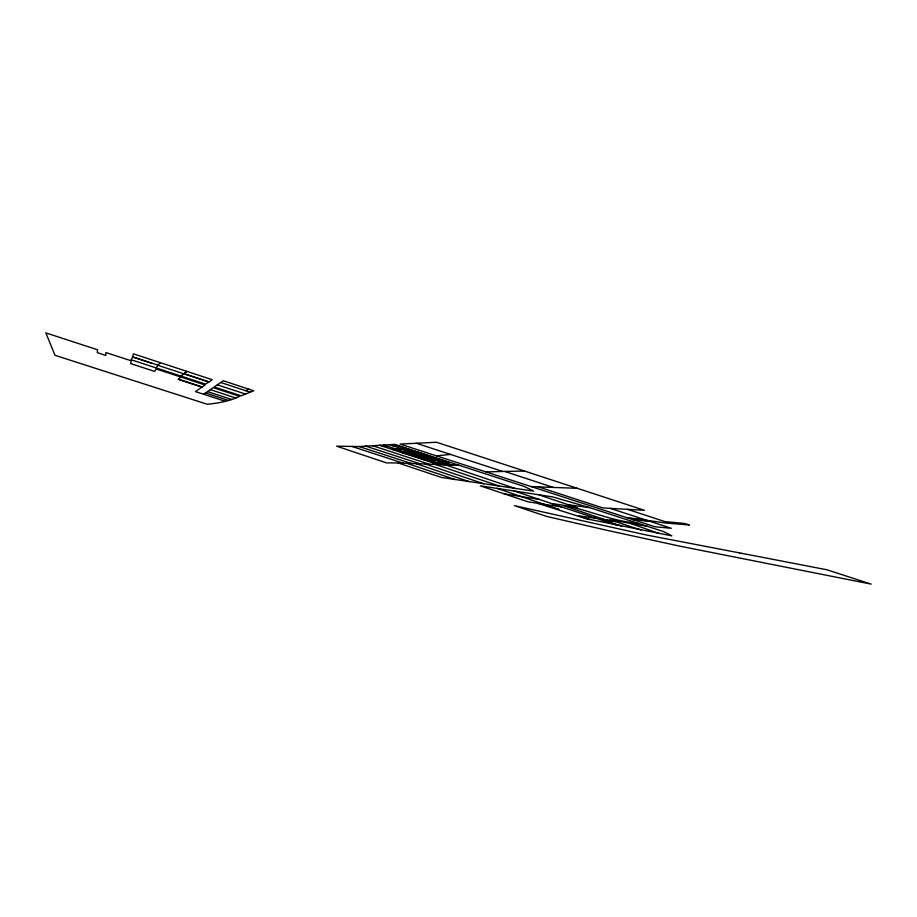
<?xml version="1.0" encoding="UTF-8"?>
<svg xmlns="http://www.w3.org/2000/svg" width="917" height="917" viewBox="0 0 917 917"><rect width="100%" height="100%" fill="white"/><g stroke="black" fill="none" stroke-linecap="round" stroke-linejoin="round"><path stroke-width="1.38" d="M210.451 389.691L203.597 394.23L195.424 391.605L205.03 384.968L156.36 369.012L154.572 371.396L130.615 363.568L131.269 360.828L105.925 352.552L105.764 355.452L97.282 352.644L97.557 349.767L45.85 332.882L55.02 355.303L207.185 404.237C218.292 403.239 229.525 401.142 239.692 396.35L213.386 387.696L210.257 389.599L235.829 398.001M152.13 363.419L132.736 357.068L131.051 359.728L155.959 367.877L160.211 362.628M201.786 387.089L178.322 379.386L180.695 376.99M220.837 382.538L223.244 380.75L253.734 390.791L241.137 395.789L214.108 386.94L220.837 382.538L250.318 392.212M155.959 367.877L181.016 376.073L186.862 371.374L212.217 379.707L209.191 381.885L184.363 373.735L186.862 371.374L133.481 353.859L132.541 356.782L158.228 365.23M245.71 390.688L248.931 389.209M436.458 455.875L450.465 454.419L502.768 471.453L524.306 471.063M359.258 446.545L394.619 444.378L523.985 486.354L533.705 491.134L441.535 477.47L398.242 462.97L386.47 462.867L336.596 446.166L359.258 446.545L411.607 463.578M382.263 446.155L386.412 445.937M392.373 445.628L396.809 445.398L449.869 462.787L444.756 462.787M610.298 508.385L644.445 510.299L436.549 442.258L400.099 444.069L654.979 526.771L671.29 528.295L610.298 508.385L602.607 507.846L538.348 486.881L530.932 486.537M392.476 449.502L396.763 449.33M402.918 449.078L407.48 448.894M401.463 452.138L413.762 451.76M402.666 452.826L407.939 452.677L428.537 459.417L422.955 459.463M413.418 452.517L418.129 452.39M485.838 471.934L502.768 471.453M423.895 455.955L428.743 455.864M434.337 459.371L439.323 459.337M425.866 460.116L439.037 460.036M433.053 462.764L437.856 462.776M398.242 462.97L459.073 465.32L437.501 464.289L379.42 445.226M538.348 486.881L577.022 488.303M632.89 519.63L649.362 521.2L627.629 517.922M645.728 520.008L627.022 517.738M646.794 520.352L665.799 523.034L689.378 524.971L684.827 523.481L664.997 521.624L627.446 509.302M568.425 504.786L589.585 507.605L663.61 531.596L671.886 535.872L585.986 518.69L537.717 503.318L527.986 501.805L480.302 485.838L552.779 496.922L589.585 507.605M557.307 509.073L558.808 509.279L496.819 488.303M537.717 503.318L561.766 506.986L617.84 525.441M595.362 518.243L578.742 515.767L590.009 519.549M561.766 506.986L539.483 499.467L504.121 493.827M552.194 503.731C581.607 506.322 607.971 520.971 637.51 523.149M600.589 519.033L615.399 521.544L600.589 519.033L621.726 526.209M641.052 530.049L609.954 519.744L647.15 526.289M217.34 384.853L245.653 394.092M178.265 379.134L202.118 386.928M203.597 394.23L225.284 401.291M207.746 391.685L231.909 399.548M205.981 393.118L228.482 400.465M365.436 446.006L419.894 463.773M504.877 471.487L552.974 487.294M416.329 443.255L450.465 454.419M389.438 444.665L451.382 464.953M401.027 448.86L444.367 463.051M383.535 444.997L443.335 464.564M372.405 445.616L428.285 463.933M351.956 446.441L403.342 463.234M181.016 376.073L205.465 384.097L208.824 382.022L158.274 365.436M514.964 488.406L445.203 464.793M514.231 490.996L539.483 499.467M407.366 463.475L455.13 479.499M538.841 494.825L577.664 507.926M563.554 505.645L605.472 519.859M434.704 464.231L499.284 486.044M425.156 463.933L483.534 483.695M416.318 463.727L469.126 481.597M630.151 523.32L658.922 533.43M404.466 448.711L392.487 449.204L434.75 463.028L448.241 463.051L404.466 448.711M739.618 552.917L646.462 535.012L514.448 505.645L546.555 516.397L606.481 530.209L680.116 546.223L871.15 584.118L827.008 569.801L739.618 552.917"/></g></svg>
